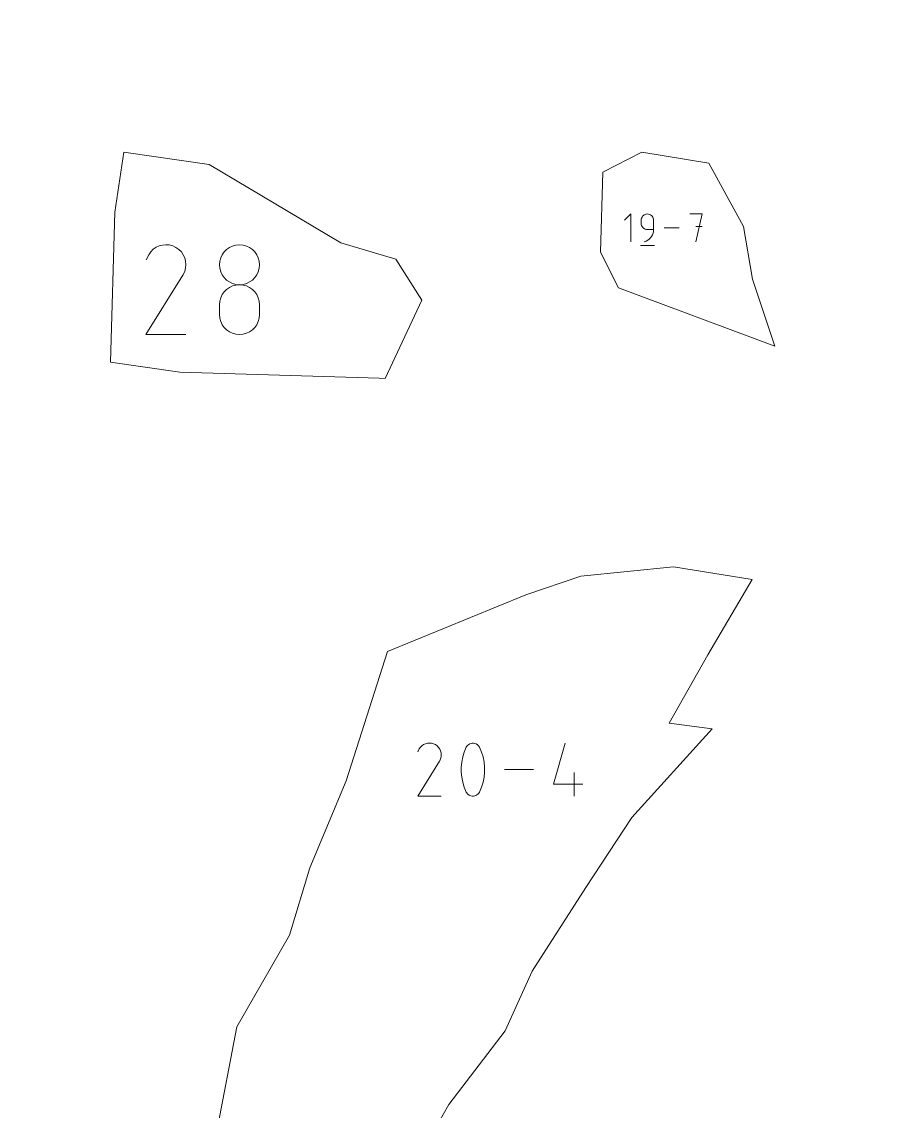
# Model space of a CAD drawing. Header units: millimetres. Extents: x -446 to 392, y -249 to 379.
# Drawn here: x -195.03 to -179.38, y 223.91 to 243.29 of the extents above; entities that cross this region are included whole.
import ezdxf

# ---------------------------------------------------------------- set-up
doc = ezdxf.new("R2010")
doc.units = ezdxf.units.MM
doc.header["$MEASUREMENT"] = 0
doc.layers.add('Layer 1', color=7, linetype='Continuous')

msp = doc.modelspace()

# ---------------------------------------------------------------- linework, layer by layer
at = {"layer": 'Layer 1', "color": 5, "lineweight": 0}
for points, knots in [([(-446.0374, -230.5655), (-446.0374, -230.5655), (392.1616, -230.5655), (392.1616, -230.5655), (392.1616, -230.5655), (392.1616, -230.5655), (392.1616, 379.0343), (392.1616, 379.0343), (392.1616, 379.0343), (392.1616, 379.0343), (-446.0374, 379.0343), (-446.0374, 379.0343), (-446.0374, 379.0343), (-446.0374, 379.0343), (-446.0374, -230.5655), (-446.0374, -230.5655)], [0, 0, 0, 0, 0.2, 0.2, 0.2, 0.2, 0.4, 0.4, 0.4, 0.4, 0.6, 0.6, 0.6, 0.6, 1, 1, 1, 1]), ([(-188.5623, 236.9496), (-188.5623, 236.9496), (-187.9087, 238.3403), (-187.9087, 238.3403), (-187.9087, 238.3403), (-187.9087, 238.3403), (-188.3743, 239.0705), (-188.3743, 239.0705), (-188.3743, 239.0705), (-188.3743, 239.0705), (-189.3537, 239.363), (-189.3537, 239.363), (-189.3537, 239.363), (-189.3537, 239.363), (-191.6951, 240.7532), (-191.6951, 240.7532), (-191.6951, 240.7532), (-191.6951, 240.7532), (-193.2156, 240.9737), (-193.2156, 240.9737), (-193.2156, 240.9737), (-193.2156, 240.9737), (-193.375, 239.9047), (-193.375, 239.9047), (-193.375, 239.9047), (-193.375, 239.9047), (-193.4487, 237.2393), (-193.4487, 237.2393), (-193.4487, 237.2393), (-193.4487, 237.2393), (-192.2157, 237.0593), (-192.2157, 237.0593), (-192.2157, 237.0593), (-192.2157, 237.0593), (-188.6703, 236.953), (-188.6703, 236.953), (-188.6703, 236.953), (-188.6703, 236.953), (-188.5623, 236.9496), (-188.5623, 236.9496)], [0, 0, 0, 0, 0.0909091, 0.0909091, 0.0909091, 0.0909091, 0.1818182, 0.1818182, 0.1818182, 0.1818182, 0.2727273, 0.2727273, 0.2727273, 0.2727273, 0.3636364, 0.3636364, 0.3636364, 0.3636364, 0.4545455, 0.4545455, 0.4545455, 0.4545455, 0.5454545, 0.5454545, 0.5454545, 0.5454545, 0.6363636, 0.6363636, 0.6363636, 0.6363636, 0.7272727, 0.7272727, 0.7272727, 0.7272727, 0.8181818, 0.8181818, 0.8181818, 0.8181818, 1, 1, 1, 1]), ([(-182.0293, 238.7145), (-182.0293, 238.7145), (-182.1887, 239.6516), (-182.1887, 239.6516), (-182.1887, 239.6516), (-182.1887, 239.6516), (-182.8063, 240.7755), (-182.8063, 240.7755), (-182.8063, 240.7755), (-182.8063, 240.7755), (-183.9959, 240.9737), (-183.9959, 240.9737), (-183.9959, 240.9737), (-183.9959, 240.9737), (-184.6884, 240.6183), (-184.6884, 240.6183), (-184.6884, 240.6183), (-184.6884, 240.6183), (-184.7336, 239.1922), (-184.7336, 239.1922), (-184.7336, 239.1922), (-184.7336, 239.1922), (-184.4113, 238.5614), (-184.4113, 238.5614), (-184.4113, 238.5614), (-184.4113, 238.5614), (-181.6322, 237.5238), (-181.6322, 237.5238), (-181.6322, 237.5238), (-181.6322, 237.5238), (-182.0293, 238.7145), (-182.0293, 238.7145)], [0, 0, 0, 0, 0.1111111, 0.1111111, 0.1111111, 0.1111111, 0.2222222, 0.2222222, 0.2222222, 0.2222222, 0.3333333, 0.3333333, 0.3333333, 0.3333333, 0.4444444, 0.4444444, 0.4444444, 0.4444444, 0.5555556, 0.5555556, 0.5555556, 0.5555556, 0.6666667, 0.6666667, 0.6666667, 0.6666667, 0.7777778, 0.7777778, 0.7777778, 0.7777778, 1, 1, 1, 1]), ([(-183.508, 230.8125), (-183.508, 230.8125), (-182.8241, 232.0289), (-182.8241, 232.0289), (-182.8241, 232.0289), (-182.8241, 232.0289), (-182.0327, 233.3722), (-182.0327, 233.3722), (-182.0327, 233.3722), (-182.0327, 233.3722), (-183.4314, 233.5979), (-183.4314, 233.5979), (-183.4314, 233.5979), (-183.4314, 233.5979), (-185.0832, 233.4316), (-185.0832, 233.4316), (-185.0832, 233.4316), (-185.0832, 233.4316), (-186.058, 233.0951), (-186.058, 233.0951), (-186.058, 233.0951), (-186.058, 233.0951), (-188.5206, 232.0878), (-188.5206, 232.0878), (-188.5206, 232.0878), (-188.5206, 232.0878), (-189.256, 229.7857), (-189.256, 229.7857), (-189.256, 229.7857), (-189.256, 229.7857), (-189.9056, 228.2419), (-189.9056, 228.2419), (-189.9056, 228.2419), (-189.9056, 228.2419), (-190.2627, 227.0432), (-190.2627, 227.0432), (-190.2627, 227.0432), (-190.2627, 227.0432), (-191.202, 225.4136), (-191.202, 225.4136), (-191.202, 225.4136), (-191.202, 225.4136), (-191.5666, 223.5241), (-191.5666, 223.5241), (-191.5666, 223.5241), (-191.5666, 223.5241), (-191.6826, 222.9584), (-191.6826, 222.9584), (-191.6826, 222.9584), (-191.6826, 222.9584), (-191.8711, 220.3724), (-191.8711, 220.3724), (-191.8711, 220.3724), (-191.8711, 220.3724), (-191.8768, 219.2651), (-191.8768, 219.2651), (-191.8768, 219.2651), (-191.8768, 219.2651), (-192.0065, 217.9493), (-192.0065, 217.9493), (-192.0065, 217.9493), (-192.0065, 217.9493), (-192.0191, 216.8974), (-192.0191, 216.8974), (-192.0191, 216.8974), (-192.0191, 216.8974), (-192.1505, 215.5266), (-192.1505, 215.5266), (-192.1505, 215.5266), (-192.1505, 215.5266), (-192.6288, 214.3696), (-192.6288, 214.3696), (-192.6288, 214.3696), (-192.6288, 214.3696), (-192.8893, 213.0926), (-192.8893, 213.0926), (-192.8893, 213.0926), (-192.8893, 213.0926), (-193.4561, 211.9539), (-193.4561, 211.9539), (-193.4561, 211.9539), (-193.4561, 211.9539), (-193.439, 211.1591), (-193.439, 211.1591), (-193.439, 211.1591), (-193.439, 211.1591), (-192.8293, 208.4879), (-192.8293, 208.4879), (-192.8293, 208.4879), (-192.8293, 208.4879), (-191.0552, 207.4572), (-191.0552, 207.4572), (-191.0552, 207.4572), (-191.0552, 207.4572), (-190.9495, 208.0714), (-190.9495, 208.0714), (-190.9495, 208.0714), (-190.9495, 208.0714), (-190.5947, 210.2586), (-190.5947, 210.2586), (-190.5947, 210.2586), (-190.5947, 210.2586), (-190.3673, 211.9996), (-190.3673, 211.9996), (-190.3673, 211.9996), (-190.3673, 211.9996), (-190.1187, 213.3926), (-190.1187, 213.3926), (-190.1187, 213.3926), (-190.1187, 213.3926), (-190.0987, 214.7753), (-190.0987, 214.7753), (-190.0987, 214.7753), (-190.0987, 214.7753), (-190.0096, 215.6249), (-190.0096, 215.6249), (-190.0096, 215.6249), (-190.0096, 215.6249), (-189.4942, 218.6052), (-189.4942, 218.6052), (-189.4942, 218.6052), (-189.4942, 218.6052), (-189.4228, 219.2525), (-189.4228, 219.2525), (-189.4228, 219.2525), (-189.4228, 219.2525), (-189.2725, 219.8033), (-189.2725, 219.8033), (-189.2725, 219.8033), (-189.2725, 219.8033), (-188.4715, 221.9843), (-188.4715, 221.9843), (-188.4715, 221.9843), (-188.4715, 221.9843), (-188.1349, 222.7836), (-188.1349, 222.7836), (-188.1349, 222.7836), (-188.1349, 222.7836), (-187.4293, 224.0286), (-187.4293, 224.0286), (-187.4293, 224.0286), (-187.4293, 224.0286), (-186.43, 225.3388), (-186.43, 225.3388), (-186.43, 225.3388), (-186.43, 225.3388), (-185.9466, 226.4009), (-185.9466, 226.4009), (-185.9466, 226.4009), (-185.9466, 226.4009), (-184.9941, 227.8911), (-184.9941, 227.8911), (-184.9941, 227.8911), (-184.9941, 227.8911), (-184.1725, 229.1361), (-184.1725, 229.1361), (-184.1725, 229.1361), (-184.1725, 229.1361), (-182.7458, 230.7165), (-182.7458, 230.7165), (-182.7458, 230.7165), (-182.7458, 230.7165), (-183.508, 230.8125), (-183.508, 230.8125)], [0, 0, 0, 0, 0.0238095, 0.0238095, 0.0238095, 0.0238095, 0.047619, 0.047619, 0.047619, 0.047619, 0.0714286, 0.0714286, 0.0714286, 0.0714286, 0.0952381, 0.0952381, 0.0952381, 0.0952381, 0.1190476, 0.1190476, 0.1190476, 0.1190476, 0.1428571, 0.1428571, 0.1428571, 0.1428571, 0.1666667, 0.1666667, 0.1666667, 0.1666667, 0.1904762, 0.1904762, 0.1904762, 0.1904762, 0.2142857, 0.2142857, 0.2142857, 0.2142857, 0.2380952, 0.2380952, 0.2380952, 0.2380952, 0.2619048, 0.2619048, 0.2619048, 0.2619048, 0.2857143, 0.2857143, 0.2857143, 0.2857143, 0.3095238, 0.3095238, 0.3095238, 0.3095238, 0.3333333, 0.3333333, 0.3333333, 0.3333333, 0.3571429, 0.3571429, 0.3571429, 0.3571429, 0.3809524, 0.3809524, 0.3809524, 0.3809524, 0.4047619, 0.4047619, 0.4047619, 0.4047619, 0.4285714, 0.4285714, 0.4285714, 0.4285714, 0.452381, 0.452381, 0.452381, 0.452381, 0.4761905, 0.4761905, 0.4761905, 0.4761905, 0.5, 0.5, 0.5, 0.5, 0.5238095, 0.5238095, 0.5238095, 0.5238095, 0.547619, 0.547619, 0.547619, 0.547619, 0.5714286, 0.5714286, 0.5714286, 0.5714286, 0.5952381, 0.5952381, 0.5952381, 0.5952381, 0.6190476, 0.6190476, 0.6190476, 0.6190476, 0.6428571, 0.6428571, 0.6428571, 0.6428571, 0.6666667, 0.6666667, 0.6666667, 0.6666667, 0.6904762, 0.6904762, 0.6904762, 0.6904762, 0.7142857, 0.7142857, 0.7142857, 0.7142857, 0.7380952, 0.7380952, 0.7380952, 0.7380952, 0.7619048, 0.7619048, 0.7619048, 0.7619048, 0.7857143, 0.7857143, 0.7857143, 0.7857143, 0.8095238, 0.8095238, 0.8095238, 0.8095238, 0.8333333, 0.8333333, 0.8333333, 0.8333333, 0.8571429, 0.8571429, 0.8571429, 0.8571429, 0.8809524, 0.8809524, 0.8809524, 0.8809524, 0.9047619, 0.9047619, 0.9047619, 0.9047619, 0.9285714, 0.9285714, 0.9285714, 0.9285714, 0.952381, 0.952381, 0.952381, 0.952381, 1, 1, 1, 1])]:
    msp.add_open_spline(points, degree=3, knots=knots, dxfattribs=at)
at = {"layer": 'Layer 1', "color": 1, "lineweight": 0}
for points, knots in [([(-184.1953, 239.3779), (-184.1953, 239.3779), (-184.1953, 239.8744), (-184.1953, 239.8744), (-184.1953, 239.8744), (-184.1953, 239.8744), (-184.3056, 239.7641), (-184.3056, 239.7641)], [0, 0, 0, 0, 0.3333333, 0.3333333, 0.3333333, 0.3333333, 1, 1, 1, 1]), ([(-183.9537, 239.3779), (-183.9537, 239.3779), (-183.9537, 239.3779), (-183.9537, 239.3779), (-183.9537, 239.3779), (-183.9537, 239.3779), (-183.9222, 239.3893), (-183.9222, 239.3893), (-183.9222, 239.3893), (-183.9222, 239.3893), (-183.8931, 239.4053), (-183.8931, 239.4053), (-183.8931, 239.4053), (-183.8931, 239.4053), (-183.8674, 239.4247), (-183.8674, 239.4247), (-183.8674, 239.4247), (-183.8674, 239.4247), (-183.8445, 239.4482), (-183.8445, 239.4482), (-183.8445, 239.4482), (-183.8445, 239.4482), (-183.8251, 239.4739), (-183.8251, 239.4739), (-183.8251, 239.4739), (-183.8251, 239.4739), (-183.8097, 239.5025), (-183.8097, 239.5025), (-183.8097, 239.5025), (-183.8097, 239.5025), (-183.7977, 239.5327), (-183.7977, 239.5327), (-183.7977, 239.5327), (-183.7977, 239.5327), (-183.7908, 239.5647), (-183.7908, 239.5647), (-183.7908, 239.5647), (-183.7908, 239.5647), (-183.788, 239.5984), (-183.788, 239.5984), (-183.788, 239.5984), (-183.788, 239.5984), (-183.788, 239.7641), (-183.788, 239.7641), (-183.788, 239.7641), (-183.788, 239.7641), (-183.7902, 239.7836), (-183.7902, 239.7836), (-183.7902, 239.7836), (-183.7902, 239.7836), (-183.7954, 239.8024), (-183.7954, 239.8024), (-183.7954, 239.8024), (-183.7954, 239.8024), (-183.8034, 239.8196), (-183.8034, 239.8196), (-183.8034, 239.8196), (-183.8034, 239.8196), (-183.8142, 239.835), (-183.8142, 239.835), (-183.8142, 239.835), (-183.8142, 239.835), (-183.8274, 239.8487), (-183.8274, 239.8487), (-183.8274, 239.8487), (-183.8274, 239.8487), (-183.8428, 239.8596), (-183.8428, 239.8596), (-183.8428, 239.8596), (-183.8428, 239.8596), (-183.8599, 239.8676), (-183.8599, 239.8676), (-183.8599, 239.8676), (-183.8599, 239.8676), (-183.8788, 239.8727), (-183.8788, 239.8727), (-183.8788, 239.8727), (-183.8788, 239.8727), (-183.8988, 239.8744), (-183.8988, 239.8744), (-183.8988, 239.8744), (-183.8988, 239.8744), (-183.8988, 239.8744), (-183.8988, 239.8744), (-183.8988, 239.8744), (-183.8988, 239.8744), (-183.9182, 239.8727), (-183.9182, 239.8727), (-183.9182, 239.8727), (-183.9182, 239.8727), (-183.9371, 239.8676), (-183.9371, 239.8676), (-183.9371, 239.8676), (-183.9371, 239.8676), (-183.9542, 239.8596), (-183.9542, 239.8596), (-183.9542, 239.8596), (-183.9542, 239.8596), (-183.9696, 239.8487), (-183.9696, 239.8487), (-183.9696, 239.8487), (-183.9696, 239.8487), (-183.9828, 239.835), (-183.9828, 239.835), (-183.9828, 239.835), (-183.9828, 239.835), (-183.9936, 239.8196), (-183.9936, 239.8196), (-183.9936, 239.8196), (-183.9936, 239.8196), (-184.0022, 239.8024), (-184.0022, 239.8024), (-184.0022, 239.8024), (-184.0022, 239.8024), (-184.0074, 239.7836), (-184.0074, 239.7836), (-184.0074, 239.7836), (-184.0074, 239.7836), (-184.0091, 239.7641), (-184.0091, 239.7641), (-184.0091, 239.7641), (-184.0091, 239.7641), (-184.0091, 239.7087), (-184.0091, 239.7087), (-184.0091, 239.7087), (-184.0091, 239.7087), (-184.0074, 239.6887), (-184.0074, 239.6887), (-184.0074, 239.6887), (-184.0074, 239.6887), (-184.0022, 239.6704), (-184.0022, 239.6704), (-184.0022, 239.6704), (-184.0022, 239.6704), (-183.9936, 239.6533), (-183.9936, 239.6533), (-183.9936, 239.6533), (-183.9936, 239.6533), (-183.9828, 239.6379), (-183.9828, 239.6379), (-183.9828, 239.6379), (-183.9828, 239.6379), (-183.9696, 239.6242), (-183.9696, 239.6242), (-183.9696, 239.6242), (-183.9696, 239.6242), (-183.9542, 239.6133), (-183.9542, 239.6133), (-183.9542, 239.6133), (-183.9542, 239.6133), (-183.9371, 239.6053), (-183.9371, 239.6053), (-183.9371, 239.6053), (-183.9371, 239.6053), (-183.9182, 239.6002), (-183.9182, 239.6002), (-183.9182, 239.6002), (-183.9182, 239.6002), (-183.8988, 239.5984), (-183.8988, 239.5984), (-183.8988, 239.5984), (-183.8988, 239.5984), (-183.788, 239.5984), (-183.788, 239.5984)], [0, 0, 0, 0, 0.0238095, 0.0238095, 0.0238095, 0.0238095, 0.047619, 0.047619, 0.047619, 0.047619, 0.0714286, 0.0714286, 0.0714286, 0.0714286, 0.0952381, 0.0952381, 0.0952381, 0.0952381, 0.1190476, 0.1190476, 0.1190476, 0.1190476, 0.1428571, 0.1428571, 0.1428571, 0.1428571, 0.1666667, 0.1666667, 0.1666667, 0.1666667, 0.1904762, 0.1904762, 0.1904762, 0.1904762, 0.2142857, 0.2142857, 0.2142857, 0.2142857, 0.2380952, 0.2380952, 0.2380952, 0.2380952, 0.2619048, 0.2619048, 0.2619048, 0.2619048, 0.2857143, 0.2857143, 0.2857143, 0.2857143, 0.3095238, 0.3095238, 0.3095238, 0.3095238, 0.3333333, 0.3333333, 0.3333333, 0.3333333, 0.3571429, 0.3571429, 0.3571429, 0.3571429, 0.3809524, 0.3809524, 0.3809524, 0.3809524, 0.4047619, 0.4047619, 0.4047619, 0.4047619, 0.4285714, 0.4285714, 0.4285714, 0.4285714, 0.452381, 0.452381, 0.452381, 0.452381, 0.4761905, 0.4761905, 0.4761905, 0.4761905, 0.5, 0.5, 0.5, 0.5, 0.5238095, 0.5238095, 0.5238095, 0.5238095, 0.547619, 0.547619, 0.547619, 0.547619, 0.5714286, 0.5714286, 0.5714286, 0.5714286, 0.5952381, 0.5952381, 0.5952381, 0.5952381, 0.6190476, 0.6190476, 0.6190476, 0.6190476, 0.6428571, 0.6428571, 0.6428571, 0.6428571, 0.6666667, 0.6666667, 0.6666667, 0.6666667, 0.6904762, 0.6904762, 0.6904762, 0.6904762, 0.7142857, 0.7142857, 0.7142857, 0.7142857, 0.7380952, 0.7380952, 0.7380952, 0.7380952, 0.7619048, 0.7619048, 0.7619048, 0.7619048, 0.7857143, 0.7857143, 0.7857143, 0.7857143, 0.8095238, 0.8095238, 0.8095238, 0.8095238, 0.8333333, 0.8333333, 0.8333333, 0.8333333, 0.8571429, 0.8571429, 0.8571429, 0.8571429, 0.8809524, 0.8809524, 0.8809524, 0.8809524, 0.9047619, 0.9047619, 0.9047619, 0.9047619, 0.9285714, 0.9285714, 0.9285714, 0.9285714, 0.952381, 0.952381, 0.952381, 0.952381, 1, 1, 1, 1]), ([(-183.0337, 239.3779), (-183.0337, 239.3779), (-182.9229, 239.8744), (-182.9229, 239.8744), (-182.9229, 239.8744), (-182.9229, 239.8744), (-183.144, 239.8744), (-183.144, 239.8744)], [0, 0, 0, 0, 0.3333333, 0.3333333, 0.3333333, 0.3333333, 1, 1, 1, 1]), ([(-192.1094, 237.7295), (-192.1094, 237.7295), (-192.819, 237.7295), (-192.819, 237.7295), (-192.819, 237.7295), (-192.819, 237.7295), (-192.1631, 238.7848), (-192.1631, 238.7848), (-192.1631, 238.7848), (-192.1631, 238.7848), (-192.1631, 238.7848), (-192.1631, 238.7848), (-192.1631, 238.7848), (-192.1631, 238.7848), (-192.1625, 238.786), (-192.1625, 238.786), (-192.1625, 238.786), (-192.1625, 238.786), (-192.1614, 238.7871), (-192.1614, 238.7871), (-192.1614, 238.7871), (-192.1614, 238.7871), (-192.1608, 238.7882), (-192.1608, 238.7882), (-192.1608, 238.7882), (-192.1608, 238.7882), (-192.1602, 238.7888), (-192.1602, 238.7888), (-192.1602, 238.7888), (-192.1602, 238.7888), (-192.1597, 238.79), (-192.1597, 238.79), (-192.1597, 238.79), (-192.1597, 238.79), (-192.1585, 238.7911), (-192.1585, 238.7911), (-192.1585, 238.7911), (-192.1585, 238.7911), (-192.1579, 238.7922), (-192.1579, 238.7922), (-192.1579, 238.7922), (-192.1579, 238.7922), (-192.1574, 238.7934), (-192.1574, 238.7934), (-192.1574, 238.7934), (-192.1574, 238.7934), (-192.1568, 238.7945), (-192.1568, 238.7945), (-192.1568, 238.7945), (-192.1568, 238.7945), (-192.1568, 238.7945), (-192.1568, 238.7945), (-192.1568, 238.7945), (-192.1568, 238.7945), (-192.1299, 238.8528), (-192.1299, 238.8528), (-192.1299, 238.8528), (-192.1299, 238.8528), (-192.114, 238.9134), (-192.114, 238.9134), (-192.114, 238.9134), (-192.114, 238.9134), (-192.1088, 238.9739), (-192.1088, 238.9739), (-192.1088, 238.9739), (-192.1088, 238.9739), (-192.1145, 239.0345), (-192.1145, 239.0345), (-192.1145, 239.0345), (-192.1145, 239.0345), (-192.1299, 239.0933), (-192.1299, 239.0933), (-192.1299, 239.0933), (-192.1299, 239.0933), (-192.1557, 239.1482), (-192.1557, 239.1482), (-192.1557, 239.1482), (-192.1557, 239.1482), (-192.1899, 239.1985), (-192.1899, 239.1985), (-192.1899, 239.1985), (-192.1899, 239.1985), (-192.2339, 239.243), (-192.2339, 239.243), (-192.2339, 239.243), (-192.2339, 239.243), (-192.2859, 239.2802), (-192.2859, 239.2802), (-192.2859, 239.2802), (-192.2859, 239.2802), (-192.2859, 239.2802), (-192.2859, 239.2802), (-192.2859, 239.2802), (-192.2859, 239.2802), (-192.3442, 239.307), (-192.3442, 239.307), (-192.3442, 239.307), (-192.3442, 239.307), (-192.4042, 239.3225), (-192.4042, 239.3225), (-192.4042, 239.3225), (-192.4042, 239.3225), (-192.4659, 239.327), (-192.4659, 239.327), (-192.4659, 239.327), (-192.4659, 239.327), (-192.5259, 239.3219), (-192.5259, 239.3219), (-192.5259, 239.3219), (-192.5259, 239.3219), (-192.5842, 239.3059), (-192.5842, 239.3059), (-192.5842, 239.3059), (-192.5842, 239.3059), (-192.6396, 239.2808), (-192.6396, 239.2808), (-192.6396, 239.2808), (-192.6396, 239.2808), (-192.6899, 239.2459), (-192.6899, 239.2459), (-192.6899, 239.2459), (-192.6899, 239.2459), (-192.7345, 239.2019), (-192.7345, 239.2019), (-192.7345, 239.2019), (-192.7345, 239.2019), (-192.771, 239.1493), (-192.771, 239.1493), (-192.771, 239.1493), (-192.771, 239.1493), (-192.8179, 239.0602), (-192.8179, 239.0602)], [0, 0, 0, 0, 0.0294118, 0.0294118, 0.0294118, 0.0294118, 0.0588235, 0.0588235, 0.0588235, 0.0588235, 0.0882353, 0.0882353, 0.0882353, 0.0882353, 0.1176471, 0.1176471, 0.1176471, 0.1176471, 0.1470588, 0.1470588, 0.1470588, 0.1470588, 0.1764706, 0.1764706, 0.1764706, 0.1764706, 0.2058824, 0.2058824, 0.2058824, 0.2058824, 0.2352941, 0.2352941, 0.2352941, 0.2352941, 0.2647059, 0.2647059, 0.2647059, 0.2647059, 0.2941176, 0.2941176, 0.2941176, 0.2941176, 0.3235294, 0.3235294, 0.3235294, 0.3235294, 0.3529412, 0.3529412, 0.3529412, 0.3529412, 0.3823529, 0.3823529, 0.3823529, 0.3823529, 0.4117647, 0.4117647, 0.4117647, 0.4117647, 0.4411765, 0.4411765, 0.4411765, 0.4411765, 0.4705882, 0.4705882, 0.4705882, 0.4705882, 0.5, 0.5, 0.5, 0.5, 0.5294118, 0.5294118, 0.5294118, 0.5294118, 0.5588235, 0.5588235, 0.5588235, 0.5588235, 0.5882353, 0.5882353, 0.5882353, 0.5882353, 0.6176471, 0.6176471, 0.6176471, 0.6176471, 0.6470588, 0.6470588, 0.6470588, 0.6470588, 0.6764706, 0.6764706, 0.6764706, 0.6764706, 0.7058824, 0.7058824, 0.7058824, 0.7058824, 0.7352941, 0.7352941, 0.7352941, 0.7352941, 0.7647059, 0.7647059, 0.7647059, 0.7647059, 0.7941176, 0.7941176, 0.7941176, 0.7941176, 0.8235294, 0.8235294, 0.8235294, 0.8235294, 0.8529412, 0.8529412, 0.8529412, 0.8529412, 0.8823529, 0.8823529, 0.8823529, 0.8823529, 0.9117647, 0.9117647, 0.9117647, 0.9117647, 0.9411765, 0.9411765, 0.9411765, 0.9411765, 1, 1, 1, 1]), ([(-190.8004, 238.9711), (-190.8004, 238.9711), (-190.8004, 238.9711), (-190.8004, 238.9711), (-190.8004, 238.9711), (-190.8004, 238.9711), (-190.8061, 239.0345), (-190.8061, 239.0345), (-190.8061, 239.0345), (-190.8061, 239.0345), (-190.8227, 239.0945), (-190.8227, 239.0945), (-190.8227, 239.0945), (-190.8227, 239.0945), (-190.8489, 239.1493), (-190.8489, 239.1493), (-190.8489, 239.1493), (-190.8489, 239.1493), (-190.8838, 239.1991), (-190.8838, 239.1991), (-190.8838, 239.1991), (-190.8838, 239.1991), (-190.9266, 239.2419), (-190.9266, 239.2419), (-190.9266, 239.2419), (-190.9266, 239.2419), (-190.9758, 239.2768), (-190.9758, 239.2768), (-190.9758, 239.2768), (-190.9758, 239.2768), (-191.0312, 239.303), (-191.0312, 239.303), (-191.0312, 239.303), (-191.0312, 239.303), (-191.0912, 239.3196), (-191.0912, 239.3196), (-191.0912, 239.3196), (-191.0912, 239.3196), (-191.1552, 239.3253), (-191.1552, 239.3253), (-191.1552, 239.3253), (-191.1552, 239.3253), (-191.1552, 239.3253), (-191.1552, 239.3253), (-191.1552, 239.3253), (-191.1552, 239.3253), (-191.2186, 239.3196), (-191.2186, 239.3196), (-191.2186, 239.3196), (-191.2186, 239.3196), (-191.2786, 239.303), (-191.2786, 239.303), (-191.2786, 239.303), (-191.2786, 239.303), (-191.334, 239.2768), (-191.334, 239.2768), (-191.334, 239.2768), (-191.334, 239.2768), (-191.3837, 239.2419), (-191.3837, 239.2419), (-191.3837, 239.2419), (-191.3837, 239.2419), (-191.4266, 239.1991), (-191.4266, 239.1991), (-191.4266, 239.1991), (-191.4266, 239.1991), (-191.4614, 239.1493), (-191.4614, 239.1493), (-191.4614, 239.1493), (-191.4614, 239.1493), (-191.4877, 239.0945), (-191.4877, 239.0945), (-191.4877, 239.0945), (-191.4877, 239.0945), (-191.5043, 239.0345), (-191.5043, 239.0345), (-191.5043, 239.0345), (-191.5043, 239.0345), (-191.51, 238.9711), (-191.51, 238.9711), (-191.51, 238.9711), (-191.51, 238.9711), (-191.51, 238.9711), (-191.51, 238.9711), (-191.51, 238.9711), (-191.51, 238.9711), (-191.5043, 238.9071), (-191.5043, 238.9071), (-191.5043, 238.9071), (-191.5043, 238.9071), (-191.4877, 238.8471), (-191.4877, 238.8471), (-191.4877, 238.8471), (-191.4877, 238.8471), (-191.4614, 238.7917), (-191.4614, 238.7917), (-191.4614, 238.7917), (-191.4614, 238.7917), (-191.426, 238.742), (-191.426, 238.742), (-191.426, 238.742), (-191.426, 238.742), (-191.3837, 238.6991), (-191.3837, 238.6991), (-191.3837, 238.6991), (-191.3837, 238.6991), (-191.334, 238.6643), (-191.334, 238.6643), (-191.334, 238.6643), (-191.334, 238.6643), (-191.2786, 238.638), (-191.2786, 238.638), (-191.2786, 238.638), (-191.2786, 238.638), (-191.2186, 238.6214), (-191.2186, 238.6214), (-191.2186, 238.6214), (-191.2186, 238.6214), (-191.1552, 238.6157), (-191.1552, 238.6157), (-191.1552, 238.6157), (-191.1552, 238.6157), (-191.1552, 238.6157), (-191.1552, 238.6157), (-191.1552, 238.6157), (-191.1552, 238.6157), (-191.0912, 238.6214), (-191.0912, 238.6214), (-191.0912, 238.6214), (-191.0912, 238.6214), (-191.0312, 238.638), (-191.0312, 238.638), (-191.0312, 238.638), (-191.0312, 238.638), (-190.9758, 238.6643), (-190.9758, 238.6643), (-190.9758, 238.6643), (-190.9758, 238.6643), (-190.9266, 238.6991), (-190.9266, 238.6991), (-190.9266, 238.6991), (-190.9266, 238.6991), (-190.8838, 238.742), (-190.8838, 238.742), (-190.8838, 238.742), (-190.8838, 238.742), (-190.8489, 238.7917), (-190.8489, 238.7917), (-190.8489, 238.7917), (-190.8489, 238.7917), (-190.8227, 238.8471), (-190.8227, 238.8471), (-190.8227, 238.8471), (-190.8227, 238.8471), (-190.8061, 238.9071), (-190.8061, 238.9071), (-190.8061, 238.9071), (-190.8061, 238.9071), (-190.8004, 238.9711), (-190.8004, 238.9711)], [0, 0, 0, 0, 0.0243902, 0.0243902, 0.0243902, 0.0243902, 0.0487805, 0.0487805, 0.0487805, 0.0487805, 0.0731707, 0.0731707, 0.0731707, 0.0731707, 0.097561, 0.097561, 0.097561, 0.097561, 0.1219512, 0.1219512, 0.1219512, 0.1219512, 0.1463415, 0.1463415, 0.1463415, 0.1463415, 0.1707317, 0.1707317, 0.1707317, 0.1707317, 0.195122, 0.195122, 0.195122, 0.195122, 0.2195122, 0.2195122, 0.2195122, 0.2195122, 0.2439024, 0.2439024, 0.2439024, 0.2439024, 0.2682927, 0.2682927, 0.2682927, 0.2682927, 0.2926829, 0.2926829, 0.2926829, 0.2926829, 0.3170732, 0.3170732, 0.3170732, 0.3170732, 0.3414634, 0.3414634, 0.3414634, 0.3414634, 0.3658537, 0.3658537, 0.3658537, 0.3658537, 0.3902439, 0.3902439, 0.3902439, 0.3902439, 0.4146341, 0.4146341, 0.4146341, 0.4146341, 0.4390244, 0.4390244, 0.4390244, 0.4390244, 0.4634146, 0.4634146, 0.4634146, 0.4634146, 0.4878049, 0.4878049, 0.4878049, 0.4878049, 0.5121951, 0.5121951, 0.5121951, 0.5121951, 0.5365854, 0.5365854, 0.5365854, 0.5365854, 0.5609756, 0.5609756, 0.5609756, 0.5609756, 0.5853659, 0.5853659, 0.5853659, 0.5853659, 0.6097561, 0.6097561, 0.6097561, 0.6097561, 0.6341463, 0.6341463, 0.6341463, 0.6341463, 0.6585366, 0.6585366, 0.6585366, 0.6585366, 0.6829268, 0.6829268, 0.6829268, 0.6829268, 0.7073171, 0.7073171, 0.7073171, 0.7073171, 0.7317073, 0.7317073, 0.7317073, 0.7317073, 0.7560976, 0.7560976, 0.7560976, 0.7560976, 0.7804878, 0.7804878, 0.7804878, 0.7804878, 0.804878, 0.804878, 0.804878, 0.804878, 0.8292683, 0.8292683, 0.8292683, 0.8292683, 0.8536585, 0.8536585, 0.8536585, 0.8536585, 0.8780488, 0.8780488, 0.8780488, 0.8780488, 0.902439, 0.902439, 0.902439, 0.902439, 0.9268293, 0.9268293, 0.9268293, 0.9268293, 0.9512195, 0.9512195, 0.9512195, 0.9512195, 1, 1, 1, 1]), ([(-191.51, 238.0837), (-191.51, 238.0837), (-191.51, 238.0837), (-191.51, 238.0837), (-191.51, 238.0837), (-191.51, 238.0837), (-191.5043, 238.0197), (-191.5043, 238.0197), (-191.5043, 238.0197), (-191.5043, 238.0197), (-191.4877, 237.9598), (-191.4877, 237.9598), (-191.4877, 237.9598), (-191.4877, 237.9598), (-191.4614, 237.9043), (-191.4614, 237.9043), (-191.4614, 237.9043), (-191.4614, 237.9043), (-191.426, 237.8552), (-191.426, 237.8552), (-191.426, 237.8552), (-191.426, 237.8552), (-191.3837, 237.8123), (-191.3837, 237.8123), (-191.3837, 237.8123), (-191.3837, 237.8123), (-191.334, 237.7775), (-191.334, 237.7775), (-191.334, 237.7775), (-191.334, 237.7775), (-191.2786, 237.7512), (-191.2786, 237.7512), (-191.2786, 237.7512), (-191.2786, 237.7512), (-191.2186, 237.7352), (-191.2186, 237.7352), (-191.2186, 237.7352), (-191.2186, 237.7352), (-191.1552, 237.7295), (-191.1552, 237.7295), (-191.1552, 237.7295), (-191.1552, 237.7295), (-191.1552, 237.7295), (-191.1552, 237.7295), (-191.1552, 237.7295), (-191.1552, 237.7295), (-191.0912, 237.7352), (-191.0912, 237.7352), (-191.0912, 237.7352), (-191.0912, 237.7352), (-191.0312, 237.7512), (-191.0312, 237.7512), (-191.0312, 237.7512), (-191.0312, 237.7512), (-190.9758, 237.7775), (-190.9758, 237.7775), (-190.9758, 237.7775), (-190.9758, 237.7775), (-190.9266, 237.8123), (-190.9266, 237.8123), (-190.9266, 237.8123), (-190.9266, 237.8123), (-190.8838, 237.8552), (-190.8838, 237.8552), (-190.8838, 237.8552), (-190.8838, 237.8552), (-190.8489, 237.9043), (-190.8489, 237.9043), (-190.8489, 237.9043), (-190.8489, 237.9043), (-190.8227, 237.9598), (-190.8227, 237.9598), (-190.8227, 237.9598), (-190.8227, 237.9598), (-190.8061, 238.0197), (-190.8061, 238.0197), (-190.8061, 238.0197), (-190.8061, 238.0197), (-190.8004, 238.0837), (-190.8004, 238.0837), (-190.8004, 238.0837), (-190.8004, 238.0837), (-190.8004, 238.2603), (-190.8004, 238.2603), (-190.8004, 238.2603), (-190.8004, 238.2603), (-190.8061, 238.3243), (-190.8061, 238.3243), (-190.8061, 238.3243), (-190.8061, 238.3243), (-190.8227, 238.3843), (-190.8227, 238.3843), (-190.8227, 238.3843), (-190.8227, 238.3843), (-190.8489, 238.4397), (-190.8489, 238.4397), (-190.8489, 238.4397), (-190.8489, 238.4397), (-190.8838, 238.4894), (-190.8838, 238.4894), (-190.8838, 238.4894), (-190.8838, 238.4894), (-190.9266, 238.5317), (-190.9266, 238.5317), (-190.9266, 238.5317), (-190.9266, 238.5317), (-190.9758, 238.5671), (-190.9758, 238.5671), (-190.9758, 238.5671), (-190.9758, 238.5671), (-191.0312, 238.5934), (-191.0312, 238.5934), (-191.0312, 238.5934), (-191.0312, 238.5934), (-191.0912, 238.61), (-191.0912, 238.61), (-191.0912, 238.61), (-191.0912, 238.61), (-191.1552, 238.6157), (-191.1552, 238.6157), (-191.1552, 238.6157), (-191.1552, 238.6157), (-191.1552, 238.6157), (-191.1552, 238.6157), (-191.1552, 238.6157), (-191.1552, 238.6157), (-191.2186, 238.61), (-191.2186, 238.61), (-191.2186, 238.61), (-191.2186, 238.61), (-191.2786, 238.5934), (-191.2786, 238.5934), (-191.2786, 238.5934), (-191.2786, 238.5934), (-191.334, 238.5671), (-191.334, 238.5671), (-191.334, 238.5671), (-191.334, 238.5671), (-191.3837, 238.5317), (-191.3837, 238.5317), (-191.3837, 238.5317), (-191.3837, 238.5317), (-191.4266, 238.4888), (-191.4266, 238.4888), (-191.4266, 238.4888), (-191.4266, 238.4888), (-191.4614, 238.4397), (-191.4614, 238.4397), (-191.4614, 238.4397), (-191.4614, 238.4397), (-191.4877, 238.3843), (-191.4877, 238.3843), (-191.4877, 238.3843), (-191.4877, 238.3843), (-191.5043, 238.3243), (-191.5043, 238.3243), (-191.5043, 238.3243), (-191.5043, 238.3243), (-191.51, 238.2603), (-191.51, 238.2603), (-191.51, 238.2603), (-191.51, 238.2603), (-191.51, 238.0837), (-191.51, 238.0837)], [0, 0, 0, 0, 0.0238095, 0.0238095, 0.0238095, 0.0238095, 0.047619, 0.047619, 0.047619, 0.047619, 0.0714286, 0.0714286, 0.0714286, 0.0714286, 0.0952381, 0.0952381, 0.0952381, 0.0952381, 0.1190476, 0.1190476, 0.1190476, 0.1190476, 0.1428571, 0.1428571, 0.1428571, 0.1428571, 0.1666667, 0.1666667, 0.1666667, 0.1666667, 0.1904762, 0.1904762, 0.1904762, 0.1904762, 0.2142857, 0.2142857, 0.2142857, 0.2142857, 0.2380952, 0.2380952, 0.2380952, 0.2380952, 0.2619048, 0.2619048, 0.2619048, 0.2619048, 0.2857143, 0.2857143, 0.2857143, 0.2857143, 0.3095238, 0.3095238, 0.3095238, 0.3095238, 0.3333333, 0.3333333, 0.3333333, 0.3333333, 0.3571429, 0.3571429, 0.3571429, 0.3571429, 0.3809524, 0.3809524, 0.3809524, 0.3809524, 0.4047619, 0.4047619, 0.4047619, 0.4047619, 0.4285714, 0.4285714, 0.4285714, 0.4285714, 0.452381, 0.452381, 0.452381, 0.452381, 0.4761905, 0.4761905, 0.4761905, 0.4761905, 0.5, 0.5, 0.5, 0.5, 0.5238095, 0.5238095, 0.5238095, 0.5238095, 0.547619, 0.547619, 0.547619, 0.547619, 0.5714286, 0.5714286, 0.5714286, 0.5714286, 0.5952381, 0.5952381, 0.5952381, 0.5952381, 0.6190476, 0.6190476, 0.6190476, 0.6190476, 0.6428571, 0.6428571, 0.6428571, 0.6428571, 0.6666667, 0.6666667, 0.6666667, 0.6666667, 0.6904762, 0.6904762, 0.6904762, 0.6904762, 0.7142857, 0.7142857, 0.7142857, 0.7142857, 0.7380952, 0.7380952, 0.7380952, 0.7380952, 0.7619048, 0.7619048, 0.7619048, 0.7619048, 0.7857143, 0.7857143, 0.7857143, 0.7857143, 0.8095238, 0.8095238, 0.8095238, 0.8095238, 0.8333333, 0.8333333, 0.8333333, 0.8333333, 0.8571429, 0.8571429, 0.8571429, 0.8571429, 0.8809524, 0.8809524, 0.8809524, 0.8809524, 0.9047619, 0.9047619, 0.9047619, 0.9047619, 0.9285714, 0.9285714, 0.9285714, 0.9285714, 0.952381, 0.952381, 0.952381, 0.952381, 1, 1, 1, 1]), ([(-187.5658, 229.5166), (-187.5658, 229.5166), (-187.9847, 229.5166), (-187.9847, 229.5166), (-187.9847, 229.5166), (-187.9847, 229.5166), (-187.5978, 230.14), (-187.5978, 230.14), (-187.5978, 230.14), (-187.5978, 230.14), (-187.5978, 230.14), (-187.5978, 230.14), (-187.5978, 230.14), (-187.5978, 230.14), (-187.5967, 230.1411), (-187.5967, 230.1411), (-187.5967, 230.1411), (-187.5967, 230.1411), (-187.5967, 230.1411), (-187.5967, 230.1411), (-187.5967, 230.1411), (-187.5967, 230.1411), (-187.5961, 230.1417), (-187.5961, 230.1417), (-187.5961, 230.1417), (-187.5961, 230.1417), (-187.5956, 230.1423), (-187.5956, 230.1423), (-187.5956, 230.1423), (-187.5956, 230.1423), (-187.5956, 230.1428), (-187.5956, 230.1428), (-187.5956, 230.1428), (-187.5956, 230.1428), (-187.595, 230.144), (-187.595, 230.144), (-187.595, 230.144), (-187.595, 230.144), (-187.5944, 230.1446), (-187.5944, 230.1446), (-187.5944, 230.1446), (-187.5944, 230.1446), (-187.5944, 230.1451), (-187.5944, 230.1451), (-187.5944, 230.1451), (-187.5944, 230.1451), (-187.5938, 230.1463), (-187.5938, 230.1463), (-187.5938, 230.1463), (-187.5938, 230.1463), (-187.5938, 230.1463), (-187.5938, 230.1463), (-187.5938, 230.1463), (-187.5938, 230.1463), (-187.5778, 230.1806), (-187.5778, 230.1806), (-187.5778, 230.1806), (-187.5778, 230.1806), (-187.5681, 230.216), (-187.5681, 230.216), (-187.5681, 230.216), (-187.5681, 230.216), (-187.5653, 230.252), (-187.5653, 230.252), (-187.5653, 230.252), (-187.5653, 230.252), (-187.5687, 230.288), (-187.5687, 230.288), (-187.5687, 230.288), (-187.5687, 230.288), (-187.5778, 230.3223), (-187.5778, 230.3223), (-187.5778, 230.3223), (-187.5778, 230.3223), (-187.5927, 230.3548), (-187.5927, 230.3548), (-187.5927, 230.3548), (-187.5927, 230.3548), (-187.6133, 230.3845), (-187.6133, 230.3845), (-187.6133, 230.3845), (-187.6133, 230.3845), (-187.639, 230.4108), (-187.639, 230.4108), (-187.639, 230.4108), (-187.639, 230.4108), (-187.6698, 230.4325), (-187.6698, 230.4325), (-187.6698, 230.4325), (-187.6698, 230.4325), (-187.6698, 230.4325), (-187.6698, 230.4325), (-187.6698, 230.4325), (-187.6698, 230.4325), (-187.7047, 230.4485), (-187.7047, 230.4485), (-187.7047, 230.4485), (-187.7047, 230.4485), (-187.7401, 230.4577), (-187.7401, 230.4577), (-187.7401, 230.4577), (-187.7401, 230.4577), (-187.7761, 230.4605), (-187.7761, 230.4605), (-187.7761, 230.4605), (-187.7761, 230.4605), (-187.8121, 230.4571), (-187.8121, 230.4571), (-187.8121, 230.4571), (-187.8121, 230.4571), (-187.8464, 230.448), (-187.8464, 230.448), (-187.8464, 230.448), (-187.8464, 230.448), (-187.879, 230.4325), (-187.879, 230.4325), (-187.879, 230.4325), (-187.879, 230.4325), (-187.9087, 230.4125), (-187.9087, 230.4125), (-187.9087, 230.4125), (-187.9087, 230.4125), (-187.935, 230.3868), (-187.935, 230.3868), (-187.935, 230.3868), (-187.935, 230.3868), (-187.9567, 230.3554), (-187.9567, 230.3554), (-187.9567, 230.3554), (-187.9567, 230.3554), (-187.9847, 230.3028), (-187.9847, 230.3028)], [0, 0, 0, 0, 0.0294118, 0.0294118, 0.0294118, 0.0294118, 0.0588235, 0.0588235, 0.0588235, 0.0588235, 0.0882353, 0.0882353, 0.0882353, 0.0882353, 0.1176471, 0.1176471, 0.1176471, 0.1176471, 0.1470588, 0.1470588, 0.1470588, 0.1470588, 0.1764706, 0.1764706, 0.1764706, 0.1764706, 0.2058824, 0.2058824, 0.2058824, 0.2058824, 0.2352941, 0.2352941, 0.2352941, 0.2352941, 0.2647059, 0.2647059, 0.2647059, 0.2647059, 0.2941176, 0.2941176, 0.2941176, 0.2941176, 0.3235294, 0.3235294, 0.3235294, 0.3235294, 0.3529412, 0.3529412, 0.3529412, 0.3529412, 0.3823529, 0.3823529, 0.3823529, 0.3823529, 0.4117647, 0.4117647, 0.4117647, 0.4117647, 0.4411765, 0.4411765, 0.4411765, 0.4411765, 0.4705882, 0.4705882, 0.4705882, 0.4705882, 0.5, 0.5, 0.5, 0.5, 0.5294118, 0.5294118, 0.5294118, 0.5294118, 0.5588235, 0.5588235, 0.5588235, 0.5588235, 0.5882353, 0.5882353, 0.5882353, 0.5882353, 0.6176471, 0.6176471, 0.6176471, 0.6176471, 0.6470588, 0.6470588, 0.6470588, 0.6470588, 0.6764706, 0.6764706, 0.6764706, 0.6764706, 0.7058824, 0.7058824, 0.7058824, 0.7058824, 0.7352941, 0.7352941, 0.7352941, 0.7352941, 0.7647059, 0.7647059, 0.7647059, 0.7647059, 0.7941176, 0.7941176, 0.7941176, 0.7941176, 0.8235294, 0.8235294, 0.8235294, 0.8235294, 0.8529412, 0.8529412, 0.8529412, 0.8529412, 0.8823529, 0.8823529, 0.8823529, 0.8823529, 0.9117647, 0.9117647, 0.9117647, 0.9117647, 0.9411765, 0.9411765, 0.9411765, 0.9411765, 1, 1, 1, 1]), ([(-187.0602, 229.5292), (-187.0602, 229.5292), (-187.0602, 229.5292), (-187.0602, 229.5292), (-187.0602, 229.5292), (-187.0602, 229.5292), (-187.0379, 229.5206), (-187.0379, 229.5206), (-187.0379, 229.5206), (-187.0379, 229.5206), (-187.0156, 229.5166), (-187.0156, 229.5166), (-187.0156, 229.5166), (-187.0156, 229.5166), (-186.9928, 229.5166), (-186.9928, 229.5166), (-186.9928, 229.5166), (-186.9928, 229.5166), (-186.9711, 229.5206), (-186.9711, 229.5206), (-186.9711, 229.5206), (-186.9711, 229.5206), (-186.9499, 229.5275), (-186.9499, 229.5275), (-186.9499, 229.5275), (-186.9499, 229.5275), (-186.9299, 229.5383), (-186.9299, 229.5383), (-186.9299, 229.5383), (-186.9299, 229.5383), (-186.9122, 229.5526), (-186.9122, 229.5526), (-186.9122, 229.5526), (-186.9122, 229.5526), (-186.8973, 229.5698), (-186.8973, 229.5698), (-186.8973, 229.5698), (-186.8973, 229.5698), (-186.8853, 229.5898), (-186.8853, 229.5898), (-186.8853, 229.5898), (-186.8853, 229.5898), (-186.8853, 229.5898), (-186.8853, 229.5898), (-186.8853, 229.5898), (-186.8853, 229.5898), (-186.8488, 229.6749), (-186.8488, 229.6749), (-186.8488, 229.6749), (-186.8488, 229.6749), (-186.8214, 229.7623), (-186.8214, 229.7623), (-186.8214, 229.7623), (-186.8214, 229.7623), (-186.8031, 229.852), (-186.8031, 229.852), (-186.8031, 229.852), (-186.8031, 229.852), (-186.7939, 229.9423), (-186.7939, 229.9423), (-186.7939, 229.9423), (-186.7939, 229.9423), (-186.7939, 230.0331), (-186.7939, 230.0331), (-186.7939, 230.0331), (-186.7939, 230.0331), (-186.8031, 230.1234), (-186.8031, 230.1234), (-186.8031, 230.1234), (-186.8031, 230.1234), (-186.8214, 230.2131), (-186.8214, 230.2131), (-186.8214, 230.2131), (-186.8214, 230.2131), (-186.8488, 230.3005), (-186.8488, 230.3005), (-186.8488, 230.3005), (-186.8488, 230.3005), (-186.8853, 230.3857), (-186.8853, 230.3857), (-186.8853, 230.3857), (-186.8853, 230.3857), (-186.8853, 230.3857), (-186.8853, 230.3857), (-186.8853, 230.3857), (-186.8853, 230.3857), (-186.8899, 230.3942), (-186.8899, 230.3942), (-186.8899, 230.3942), (-186.8899, 230.3942), (-186.8951, 230.4028), (-186.8951, 230.4028), (-186.8951, 230.4028), (-186.8951, 230.4028), (-186.9008, 230.4102), (-186.9008, 230.4102), (-186.9008, 230.4102), (-186.9008, 230.4102), (-186.9071, 230.4177), (-186.9071, 230.4177), (-186.9071, 230.4177), (-186.9071, 230.4177), (-186.9139, 230.4245), (-186.9139, 230.4245), (-186.9139, 230.4245), (-186.9139, 230.4245), (-186.9213, 230.4308), (-186.9213, 230.4308), (-186.9213, 230.4308), (-186.9213, 230.4308), (-186.9293, 230.4365), (-186.9293, 230.4365), (-186.9293, 230.4365), (-186.9293, 230.4365), (-186.9373, 230.4417), (-186.9373, 230.4417), (-186.9373, 230.4417), (-186.9373, 230.4417), (-186.9459, 230.4462), (-186.9459, 230.4462), (-186.9459, 230.4462), (-186.9459, 230.4462), (-186.9459, 230.4462), (-186.9459, 230.4462), (-186.9459, 230.4462), (-186.9459, 230.4462), (-186.9676, 230.4548), (-186.9676, 230.4548), (-186.9676, 230.4548), (-186.9676, 230.4548), (-186.9905, 230.4588), (-186.9905, 230.4588), (-186.9905, 230.4588), (-186.9905, 230.4588), (-187.0133, 230.4594), (-187.0133, 230.4594), (-187.0133, 230.4594), (-187.0133, 230.4594), (-187.035, 230.4554), (-187.035, 230.4554), (-187.035, 230.4554), (-187.035, 230.4554), (-187.0562, 230.448), (-187.0562, 230.448), (-187.0562, 230.448), (-187.0562, 230.448), (-187.0762, 230.4377), (-187.0762, 230.4377), (-187.0762, 230.4377), (-187.0762, 230.4377), (-187.0939, 230.4234), (-187.0939, 230.4234), (-187.0939, 230.4234), (-187.0939, 230.4234), (-187.1088, 230.4062), (-187.1088, 230.4062), (-187.1088, 230.4062), (-187.1088, 230.4062), (-187.1213, 230.3857), (-187.1213, 230.3857), (-187.1213, 230.3857), (-187.1213, 230.3857), (-187.1213, 230.3857), (-187.1213, 230.3857), (-187.1213, 230.3857), (-187.1213, 230.3857), (-187.1573, 230.3005), (-187.1573, 230.3005), (-187.1573, 230.3005), (-187.1573, 230.3005), (-187.1847, 230.2131), (-187.1847, 230.2131), (-187.1847, 230.2131), (-187.1847, 230.2131), (-187.2025, 230.1234), (-187.2025, 230.1234), (-187.2025, 230.1234), (-187.2025, 230.1234), (-187.2116, 230.0331), (-187.2116, 230.0331), (-187.2116, 230.0331), (-187.2116, 230.0331), (-187.2116, 229.9429), (-187.2116, 229.9429), (-187.2116, 229.9429), (-187.2116, 229.9429), (-187.2025, 229.852), (-187.2025, 229.852), (-187.2025, 229.852), (-187.2025, 229.852), (-187.1847, 229.7629), (-187.1847, 229.7629), (-187.1847, 229.7629), (-187.1847, 229.7629), (-187.1573, 229.6749), (-187.1573, 229.6749), (-187.1573, 229.6749), (-187.1573, 229.6749), (-187.1213, 229.5898), (-187.1213, 229.5898), (-187.1213, 229.5898), (-187.1213, 229.5898), (-187.1213, 229.5898), (-187.1213, 229.5898), (-187.1213, 229.5898), (-187.1213, 229.5898), (-187.1162, 229.5812), (-187.1162, 229.5812), (-187.1162, 229.5812), (-187.1162, 229.5812), (-187.111, 229.5732), (-187.111, 229.5732), (-187.111, 229.5732), (-187.111, 229.5732), (-187.1053, 229.5652), (-187.1053, 229.5652), (-187.1053, 229.5652), (-187.1053, 229.5652), (-187.099, 229.5578), (-187.099, 229.5578), (-187.099, 229.5578), (-187.099, 229.5578), (-187.0922, 229.5515), (-187.0922, 229.5515), (-187.0922, 229.5515), (-187.0922, 229.5515), (-187.0848, 229.5446), (-187.0848, 229.5446), (-187.0848, 229.5446), (-187.0848, 229.5446), (-187.0773, 229.5389), (-187.0773, 229.5389), (-187.0773, 229.5389), (-187.0773, 229.5389), (-187.0688, 229.5338), (-187.0688, 229.5338), (-187.0688, 229.5338), (-187.0688, 229.5338), (-187.0602, 229.5292), (-187.0602, 229.5292)], [0, 0, 0, 0, 0.0163934, 0.0163934, 0.0163934, 0.0163934, 0.0327869, 0.0327869, 0.0327869, 0.0327869, 0.0491803, 0.0491803, 0.0491803, 0.0491803, 0.0655738, 0.0655738, 0.0655738, 0.0655738, 0.0819672, 0.0819672, 0.0819672, 0.0819672, 0.0983607, 0.0983607, 0.0983607, 0.0983607, 0.1147541, 0.1147541, 0.1147541, 0.1147541, 0.1311475, 0.1311475, 0.1311475, 0.1311475, 0.147541, 0.147541, 0.147541, 0.147541, 0.1639344, 0.1639344, 0.1639344, 0.1639344, 0.1803279, 0.1803279, 0.1803279, 0.1803279, 0.1967213, 0.1967213, 0.1967213, 0.1967213, 0.2131148, 0.2131148, 0.2131148, 0.2131148, 0.2295082, 0.2295082, 0.2295082, 0.2295082, 0.2459016, 0.2459016, 0.2459016, 0.2459016, 0.2622951, 0.2622951, 0.2622951, 0.2622951, 0.2786885, 0.2786885, 0.2786885, 0.2786885, 0.295082, 0.295082, 0.295082, 0.295082, 0.3114754, 0.3114754, 0.3114754, 0.3114754, 0.3278689, 0.3278689, 0.3278689, 0.3278689, 0.3442623, 0.3442623, 0.3442623, 0.3442623, 0.3606557, 0.3606557, 0.3606557, 0.3606557, 0.3770492, 0.3770492, 0.3770492, 0.3770492, 0.3934426, 0.3934426, 0.3934426, 0.3934426, 0.4098361, 0.4098361, 0.4098361, 0.4098361, 0.4262295, 0.4262295, 0.4262295, 0.4262295, 0.442623, 0.442623, 0.442623, 0.442623, 0.4590164, 0.4590164, 0.4590164, 0.4590164, 0.4754098, 0.4754098, 0.4754098, 0.4754098, 0.4918033, 0.4918033, 0.4918033, 0.4918033, 0.5081967, 0.5081967, 0.5081967, 0.5081967, 0.5245902, 0.5245902, 0.5245902, 0.5245902, 0.5409836, 0.5409836, 0.5409836, 0.5409836, 0.557377, 0.557377, 0.557377, 0.557377, 0.5737705, 0.5737705, 0.5737705, 0.5737705, 0.5901639, 0.5901639, 0.5901639, 0.5901639, 0.6065574, 0.6065574, 0.6065574, 0.6065574, 0.6229508, 0.6229508, 0.6229508, 0.6229508, 0.6393443, 0.6393443, 0.6393443, 0.6393443, 0.6557377, 0.6557377, 0.6557377, 0.6557377, 0.6721311, 0.6721311, 0.6721311, 0.6721311, 0.6885246, 0.6885246, 0.6885246, 0.6885246, 0.704918, 0.704918, 0.704918, 0.704918, 0.7213115, 0.7213115, 0.7213115, 0.7213115, 0.7377049, 0.7377049, 0.7377049, 0.7377049, 0.7540984, 0.7540984, 0.7540984, 0.7540984, 0.7704918, 0.7704918, 0.7704918, 0.7704918, 0.7868852, 0.7868852, 0.7868852, 0.7868852, 0.8032787, 0.8032787, 0.8032787, 0.8032787, 0.8196721, 0.8196721, 0.8196721, 0.8196721, 0.8360656, 0.8360656, 0.8360656, 0.8360656, 0.852459, 0.852459, 0.852459, 0.852459, 0.8688525, 0.8688525, 0.8688525, 0.8688525, 0.8852459, 0.8852459, 0.8852459, 0.8852459, 0.9016393, 0.9016393, 0.9016393, 0.9016393, 0.9180328, 0.9180328, 0.9180328, 0.9180328, 0.9344262, 0.9344262, 0.9344262, 0.9344262, 0.9508197, 0.9508197, 0.9508197, 0.9508197, 0.9672131, 0.9672131, 0.9672131, 0.9672131, 1, 1, 1, 1]), ([(-185.0461, 229.7263), (-185.0461, 229.7263), (-185.5701, 229.7263), (-185.5701, 229.7263), (-185.5701, 229.7263), (-185.5701, 229.7263), (-185.3609, 230.4605), (-185.3609, 230.4605)], [0, 0, 0, 0, 0.3333333, 0.3333333, 0.3333333, 0.3333333, 1, 1, 1, 1])]:
    msp.add_open_spline(points, degree=3, knots=knots, dxfattribs=at)
for points in [[(-183.3303, 239.6259), (-183.3303, 239.6259), (-183.6017, 239.6259), (-183.6017, 239.6259)], [(-182.9229, 239.6533), (-182.9229, 239.6533), (-183.0337, 239.6533), (-183.0337, 239.6533)], [(-184.0228, 239.3156), (-184.0228, 239.3156), (-183.7742, 239.3156), (-183.7742, 239.3156)], [(-185.9243, 229.9886), (-185.9243, 229.9886), (-186.4403, 229.9886), (-186.4403, 229.9886)], [(-185.2032, 229.5166), (-185.2032, 229.5166), (-185.2032, 229.936), (-185.2032, 229.936)]]:
    msp.add_open_spline(points, degree=3, dxfattribs=at)

doc.saveas('drawing.dxf')
